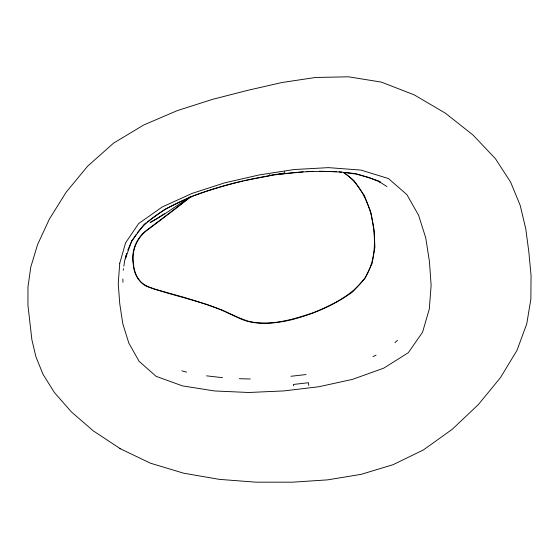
<?xml version="1.0" encoding="UTF-8"?>
<svg xmlns="http://www.w3.org/2000/svg" width="559" height="559" viewBox="0 0 559 559"><rect width="100%" height="100%" fill="white"/><g stroke="black" fill="none" stroke-linecap="round" stroke-linejoin="round"><path stroke-width="0.84" d="M126.027 256.392L126.152 255.379M123.218 270.235L123.469 268.606M123.839 266.168L124.706 260.473L126.732 253.318M131.735 240.88L125.37 258.838L125.824 257.566M127.745 250.159L131.519 241.684L136.375 234.172M131.861 240.747L144.25 224.18M137.255 232.803C147.918 219.331 162.823 210.163 178.055 202.672M397.463 340.333L394.996 342.583M189.808 197.201C176.008 208.214 161.865 218.765 147.786 229.407C136.564 237.135 130.932 250.907 133.273 264.281L133.28 264.302C133.88 273.805 138.821 283.406 148.121 286.928L148.156 286.942C172.675 295.578 198.48 300.407 222.531 310.531L238.127 317.75C255.065 326.03 274.539 323.745 292.266 319.594C313.899 313.837 334.75 305.011 352.848 291.7L365.062 278.305L372.133 263.45L374.886 247.33L374.181 230.259L370.938 212.581L364.419 195.58L353.938 180.501L344.099 172.654M191.332 196.398C177.042 207.703 162.529 218.702 147.967 229.644C136.815 237.309 131.239 250.991 133.566 264.267L133.566 264.246C134.167 273.665 139.058 283.189 148.275 286.676L154.738 289.136L184.554 297.486L207.263 304.564L222.643 310.259L238.225 317.47L247.267 320.943C269.459 326.708 292.28 319.664 313.347 312.726C332.549 304.774 352.184 295.362 364.796 278.158C377.325 258.6 375.774 234.333 370.638 212.658C365.768 197.013 357.648 181.577 343.471 172.542M144.774 223.831L146.185 222.81M147.597 221.79L164.542 209.527M164.36 213.706L157.275 218.548L150.085 222.566L164.598 214.02L189.857 197.034M376.053 355.133L373.014 356.663M165.247 209.017L192.659 195.985M178.817 202.267C198.571 193.072 219.428 186.489 240.608 181.458M193.47 195.713C245.471 177.42 301.594 166.156 356.719 173.835M241.446 181.242L243.081 180.899M244.716 180.557L269.305 175.826M270.954 175.554L272.603 175.274M278.473 174.401L303.174 171.872M290.959 376.277L306.039 374.544M306.535 171.627L313.326 171.333M319.315 171.25L336.448 171.739M250.243 378.981L239.294 378.716M339.02 171.879L341.598 172.025M222.538 377.674L206.544 375.844M344.134 172.396L355.971 174.101L368.227 177.266M186.622 372.119L181.787 370.848M357.55 174.108L379.016 181.074M369.045 177.482L380.56 182.262L379.288 181.661L386.884 186.573M120.381 448.758L150.315 463.152L183.673 473.207L219.38 479.37L256.064 482.186L292.63 482.179L327.714 479.853L361.142 474.339L393.082 464.683L423.387 449.946L452.238 429.284L478.378 404.555L500.452 377.653L516.998 350.339L526.76 323.801L530.868 299.142L531.05 275.308L528.835 251.934L525.746 228.687L520.212 205.467L510.653 182.185L495.484 158.77L473.124 135.124L445.425 113.197L414.226 94.876L381.336 82.103L348.564 76.814L315.569 77.47L282.078 82.494L247.77 90.327L212.371 99.404L177.294 110.626L143.88 124.909L113.526 143.153L87.574 166.254L66.158 192.205L49.43 218.981L37.579 244.597L30.801 267.02L27.971 286.991L27.95 305.235L31.856 339.579L35.902 356.712L43.001 374.271L54.405 392.544L71.363 411.871L93.304 430.877L120.381 448.758L119.654 448.269M284.559 171.816L284.734 173.004L269.731 175.365L269.564 174.715M293.538 385.794L293.433 384.445L308.512 382.712L308.771 385.493M122.854 278.997L122.959 282.288M119.745 263.275L118.235 283.602L119.766 303.817L122.812 323.815L128.822 343.072L139.114 361.324L156.101 376.333L182.493 385.892L214.537 390.958L248.692 392.495L283.86 390.916L318.868 386.744L352.505 379.358L383.593 368.227L408.266 352.743L422.548 332.228L429.305 308.994L431.129 285.314L429.431 261.472L425.741 237.903L418.656 215.418L406.903 194.658L388.456 178.552L361.058 170.104L328.426 167.63L294.167 169.538L259.299 174.925L224.844 182.793L192.072 193.414L162.152 207.012L138.723 223.495L125.628 242.732L119.745 263.275"/></g></svg>
